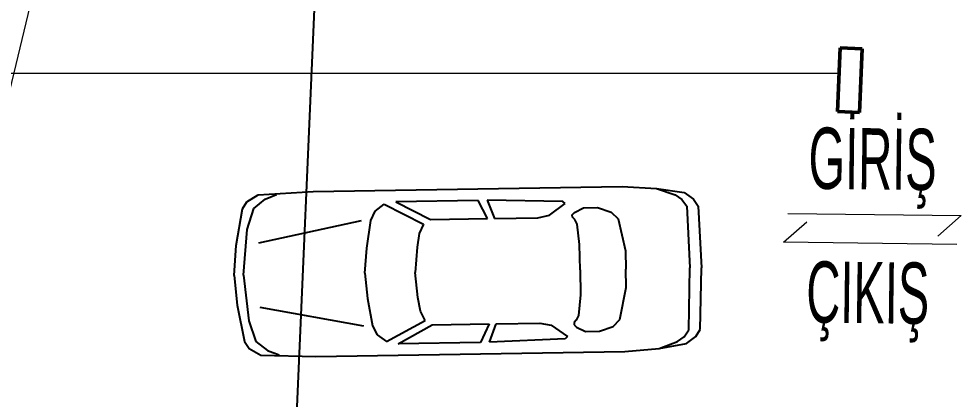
# Model space of a CAD drawing. Header units: centimetres. Extents: x 63871 to 181827, y -95930 to 42199.
# Drawn here: x 156432 to 157291, y 28079 to 28426 of the extents above; entities that cross this region are included whole.
import ezdxf

# ---------------------------------------------------------------- set-up
doc = ezdxf.new("R2010")
doc.units = ezdxf.units.CM
for name, color, linetype, lineweight in [('A-AREA-IDEN', 7, 'Continuous', 9), ('ARA SINIRLAR', 225, 'Continuous', 15), ('OLUK', 222, 'Continuous', 15), ('PARSEL SINIRI', 12, 'Continuous', 50), ('ÇEKME MESAFESİ', 5, 'Continuous', 25)]:
    doc.layers.add(name, color=color, linetype=linetype, lineweight=lineweight)
doc.layers.add('Dıış Ölçü', color=140, linetype='Continuous')
doc.layers.add('furn', color=7, linetype='Continuous')
doc.styles.add('Arial', font='Arial.ttf', dxfattribs={"height": 250})
doc.styles.add('RomanS', font='')
doc.styles.get('RomanS').set_extended_font_data('Stylus BT')
doc.dimstyles.new('BÖYÜK', dxfattribs={"dimtxt": 70, "dimasz": 5, "dimexe": 5, "dimexo": 5, "dimgap": 2, "dimtad": 3, "dimdec": 0, "dimzin": 0, "dimdsep": 46, "dimtxsty": 'RomanS', "dimblk": 'DOT', "dimcen": 5, "dimadec": 0, "dimazin": 0, "dimtfac": 1, "dimtdec": 0, "dimtix": 1, "dimtofl": 0, "dimtmove": 1, "dimatfit": 0, "dimldrblk": 'DOT', "dimfxl": 10, "dimfxlon": 1, "dimtolj": 1, "dimtzin": 0, "dimarcsym": 0})

# ---------------------------------------------------------------- blocks, each defined once
blk = doc.blocks.new('_Dot')
at = {"color": 0, "linetype": 'ByBlock', "lineweight": -2}
blk.add_line((-0.5, 0), (-1, 0), dxfattribs=at)
at = {"color": 0, "linetype": 'ByBlock', "const_width": 0.5}
blk.add_lwpolyline([(-0.25, 0, 1), (0.25, 0, 1)], format="xyb", close=True, dxfattribs=at)
blk = doc.blocks.new('*D230')
at = {"layer": 'Defpoints', "color": 0, "transparency": 16777216}
for p in [(33.08, 12336.55, 0), (-97.73, 11790.38), (-97.73, 11790.38)]:
    blk.add_point(p, dxfattribs=at)
at = {"layer": 'Dıış Ölçü', "color": 0, "lineweight": -2, "transparency": 16777216}
for p, q in [((33.08, 12336.55), (28.22, 12337.71)), ((31.92, 12331.69), (-96.56, 11795.24)), ((-97.73, 11790.38), (-102.59, 11791.54))]:
    blk.add_line(p, q, dxfattribs=at)
at = {"layer": 'Dıış Ölçü', "color": 0, "lineweight": -2, "transparency": 16777216, "xscale": 5, "yscale": 5, "zscale": 5}
for p, rotation in [((33.08, 12336.55), 76.5310645953725), ((-97.73, 11790.38), 256.5310645953725)]:
    blk.add_blockref('_Dot', p, dxfattribs=dict(at, rotation=rotation))
at = {"layer": 'Dıış Ölçü', "color": 0, "transparency": 16777216, "insert": (-69.77, 12072.44), "char_height": 70, "attachment_point": 5, "rotation": 76.53106, "style": 'RomanS'}
blk.add_mtext('\\A1;562', dxfattribs=at)
blk = doc.blocks.new('02PCAR03')
at = {"color": 0, "linetype": 'ByBlock'}
for p, q in [((-197, 33), (-201, 30)), ((-185, 35), (-197, 33)), ((-185, 35), (-193, 32)), ((-170, 36), (-185, 35)), ((-35, 36), (-170, 36)), ((-11, 35), (-35, 36)), ((-14, 33), (-19, 35)), ((-9, 29), (-14, 33)), ((-6, 32), (-11, 35)), ((-201, 30), (-203, 27)), ((-196, 30), (-198, 27)), ((-193, 32), (-196, 30)), ((-145, 29), (-144, 30)), ((-138, 24), (-145, 29)), ((-144, 30), (-111, 31)), ((-111, 31), (-114, 23)), ((-111, 23), (-107, 31)), ((-107, 31), (-71, 31)), ((-71, 31), (-86, 23)), ((-66, 30), (-83, 21)), ((-62, 27), (-66, 30)), ((-6, 20), (-9, 29)), ((-4, 29), (-6, 32)), ((-1, 13), (-4, 29)), ((-203, 27), (-204, 0)), ((-198, 27), (-199, 0)), ((-165, 25), (-168, 22)), ((-159, 27), (-165, 25)), ((-153, 27), (-159, 27)), ((-149, 25), (-153, 27)), ((-148, 24), (-149, 25)), ((-60, 23), (-62, 27)), ((-168, 22), (-171, 8)), ((-150, 20), (-149, 22)), ((-149, 22), (-148, 23)), ((-148, 23), (-148, 24)), ((-133, 23), (-138, 24)), ((-114, 23), (-133, 23)), ((-86, 23), (-111, 23)), ((-83, 21), (-81, 17)), ((-58, 11), (-60, 23)), ((-11, 14), (-56, 23)), ((-151, 11), (-150, 20)), ((-81, 17), (-80, 11)), ((-4, 0), (-6, 20)), ((0, 0), (-1, 13)), ((-151, 0), (-151, 11)), ((-80, 11), (-79, 0)), ((-57, 0), (-58, 11)), ((-171, 8), (-171, 0)), ((-203, -27), (-204, 0)), ((-198, -27), (-199, 0)), ((-171, -8), (-171, 0)), ((-151, 0), (-151, -11)), ((-80, -11), (-79, 0)), ((-57, 0), (-58, -11)), ((-4, 0), (-6, -20)), ((0, 0), (-1, -13)), ((-168, -22), (-171, -8)), ((-151, -11), (-150, -20)), ((-81, -17), (-80, -11)), ((-58, -11), (-60, -23)), ((-11, -14), (-56, -23)), ((-1, -13), (-4, -29)), ((-150, -20), (-149, -22)), ((-83, -21), (-81, -17)), ((-6, -20), (-9, -29)), ((-165, -25), (-168, -22)), ((-149, -22), (-148, -23)), ((-148, -24), (-149, -25)), ((-148, -23), (-148, -24)), ((-138, -24), (-145, -29)), ((-133, -23), (-138, -24)), ((-114, -23), (-133, -23)), ((-111, -31), (-114, -23)), ((-86, -23), (-111, -23)), ((-111, -23), (-107, -31)), ((-71, -31), (-86, -23)), ((-66, -30), (-83, -21)), ((-60, -23), (-62, -27)), ((-201, -30), (-203, -27)), ((-196, -30), (-198, -27)), ((-159, -27), (-165, -25)), ((-153, -27), (-159, -27)), ((-149, -25), (-153, -27)), ((-62, -27), (-66, -30)), ((-197, -33), (-201, -30)), ((-193, -32), (-196, -30)), ((-185, -35), (-193, -32)), ((-145, -29), (-144, -30)), ((-144, -30), (-111, -31)), ((-107, -31), (-71, -31)), ((-9, -29), (-14, -33)), ((-6, -32), (-11, -35)), ((-4, -29), (-6, -32)), ((-185, -35), (-197, -33)), ((-170, -36), (-185, -35)), ((-35, -36), (-170, -36)), ((-11, -35), (-35, -36)), ((-14, -33), (-19, -35))]:
    blk.add_line(p, q, dxfattribs=at)
blk = doc.blocks.new('yerleşim planı')
at = {"layer": 'A-AREA-IDEN'}
for p, q in [((704.03, 12065.94), (862.02, 12064.01)), ((862.02, 12064.01), (840.8, 12045.35)), ((700.14, 12039.7), (721.37, 12058.36)), ((858.14, 12037.77), (700.14, 12039.7))]:
    blk.add_line(p, q, dxfattribs=at)
at = {"layer": 'ARA SINIRLAR'}
blk.add_line((-1597.65, 12193.76), (750.93, 12193.76), dxfattribs=at)
at = {"layer": 'PARSEL SINIRI'}
for p, q in [((751.94, 12216.66), (771.92, 12215.78)), ((749.39, 12158.8), (769.37, 12157.92))]:
    blk.add_line(p, q, dxfattribs=at)
for points in [[(749.39, 12158.8), (751.94, 12216.66)], [(769.37, 12157.92), (771.92, 12215.78)]]:
    blk.add_lwpolyline(points, dxfattribs=at)
at = {"layer": 'ÇEKME MESAFESİ'}
blk.add_lwpolyline([(-40.83, 5105.4), (273.34, 12259.01), (441.13, 16103.94), (540.57, 18375.82), (609.04, 19935.36), (690.25, 21784.84), (634.24, 21857.25), (-544.7, 22109.61), (-620.14, 22142.77), (-3351.17, 23343.12), (-5431.03, 23015.66), (-6402.4, 20015.9), (-7155.9, 17689.81), (-7622.64, 16249.05), (-8469.24, 13634.54), (-9179.7, 11507.37), (-10271.31, 8561.4)], dxfattribs=at)
at = {"layer": 'furn', "linetype": 'Continuous', "xscale": 2.086125961570064, "yscale": 2.086125961570064, "zscale": 2.086125961570064, "rotation": 180.9296038315417}
blk.add_blockref('02PCAR03', (199.93, 12009.5), dxfattribs=at)
at = {"layer": 'A-AREA-IDEN', "style": 'Arial', "width": 0.55}
for s, p in [('GİRİŞ', (722.71, 12088.5)), ('ÇIKIŞ', (720.68, 11966.61))]:
    blk.add_text(s, height=55.796, rotation=359.29953, dxfattribs=at).set_placement(p)
at = {"layer": 'Dıış Ölçü'}
dim = blk.add_aligned_dim(p1=(33.08, 12336.55, 0), p2=(-97.73, 11790.38), distance=0, dimstyle='BÖYÜK', dxfattribs=at)
dim.commit()
dim.dimension.update_dxf_attribs({"geometry": '*D230', "text_midpoint": (-69.77, 12072.44)})

msp = doc.modelspace()

# ---------------------------------------------------------------- block references
at = {"layer": 'OLUK'}
msp.add_blockref('yerleşim planı', (156428.79, 16182.58), dxfattribs=at)

doc.saveas('drawing.dxf')
